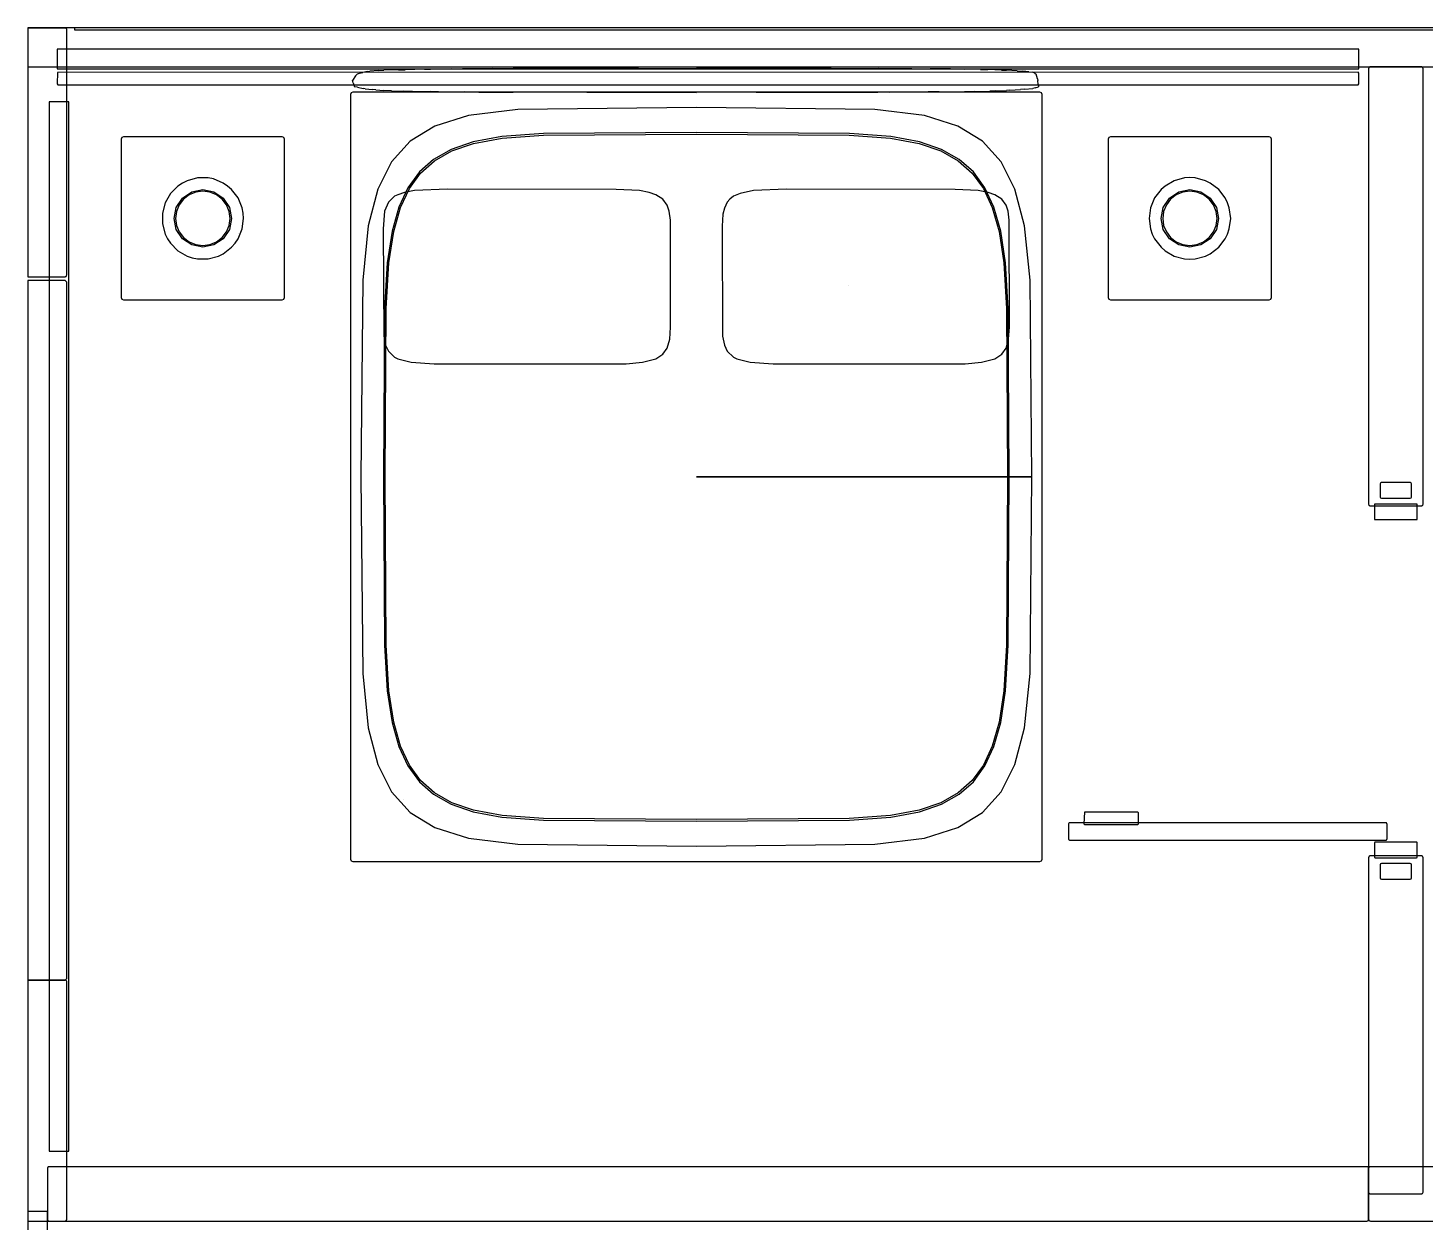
# Model space of a CAD drawing. Header units: metres. Extents: x 174.1 to 182, y -12.2 to -6.
# Drawn here: x 174.1 to 177.695, y -9.073 to -6 of the extents above; entities that cross this region are included whole.
import ezdxf

# ---------------------------------------------------------------- set-up
doc = ezdxf.new("R2010")
doc.units = ezdxf.units.M
doc.layers.add('CORTE', color=7, linetype='Continuous')
doc.layers.add('VISTA', color=8, linetype='Continuous')

msp = doc.modelspace()

# ---------------------------------------------------------------- linework, layer by layer
at = {"layer": 'CORTE'}
for points in [[(177.5511, -6.1016), (177.5508, -6.1019), (177.5504, -6.1033), (177.55, -6.1045), (177.55, -6.6957), (177.55, -7.2255), (177.5504, -7.2269), (177.5508, -7.2281), (177.5511, -7.2284), (177.5513, -7.2287), (177.5516, -7.2289), (177.5519, -7.2292), (177.5533, -7.2296), (177.5545, -7.23), (177.6236, -7.23), (177.6855, -7.23), (177.6869, -7.2296), (177.6881, -7.2292), (177.6884, -7.2289), (177.6887, -7.2287), (177.6889, -7.2284), (177.6892, -7.2281), (177.6896, -7.2269), (177.69, -7.2255), (177.69, -6.6957), (177.69, -6.1045), (177.6896, -6.1033), (177.6892, -6.1019), (177.6889, -6.1016), (177.6887, -6.1013), (177.6884, -6.1011), (177.6881, -6.1008), (177.6869, -6.1004), (177.6855, -6.1), (177.6236, -6.1), (177.5545, -6.1), (177.5533, -6.1004), (177.5519, -6.1008), (177.5516, -6.1011), (177.5513, -6.1013), (177.5511, -6.1016)], [(177.5511, -8.1316), (177.5508, -8.1319), (177.5504, -8.1333), (177.55, -8.1345), (177.55, -8.5886), (177.55, -8.9955), (177.5504, -8.9969), (177.5508, -8.9981), (177.5511, -8.9984), (177.5513, -8.9987), (177.5516, -8.9989), (177.5519, -8.9992), (177.5533, -8.9996), (177.5545, -9), (177.6236, -9), (177.6855, -9), (177.6869, -8.9996), (177.6881, -8.9992), (177.6884, -8.9989), (177.6887, -8.9987), (177.6889, -8.9984), (177.6892, -8.9981), (177.6896, -8.9969), (177.69, -8.9955), (177.69, -8.5886), (177.69, -8.1345), (177.6896, -8.1333), (177.6892, -8.1319), (177.6889, -8.1316), (177.6887, -8.1313), (177.6884, -8.1311), (177.6881, -8.1308), (177.6869, -8.1304), (177.6855, -8.13), (177.6236, -8.13), (177.5545, -8.13), (177.5533, -8.1304), (177.5519, -8.1308), (177.5516, -8.1311), (177.5513, -8.1313), (177.5511, -8.1316)], [(174.1511, -8.9316), (174.1508, -8.9319), (174.1504, -8.9333), (174.15, -8.9345), (174.15, -9.0036), (174.15, -9.0655), (174.1504, -9.0669), (174.1508, -9.0681), (174.1511, -9.0684), (174.1513, -9.0687), (174.1516, -9.0689), (174.1519, -9.0692), (174.1533, -9.0696), (174.1545, -9.07), (175.9428, -9.07), (177.5455, -9.07), (177.5469, -9.0696), (177.5481, -9.0692), (177.5484, -9.0689), (177.5487, -9.0687), (177.5489, -9.0684), (177.5492, -9.0681), (177.5496, -9.0669), (177.55, -9.0655), (177.55, -9.0036), (177.55, -8.9345), (177.5496, -8.9333), (177.5492, -8.9319), (177.5489, -8.9316), (177.5487, -8.9313), (177.5484, -8.9311), (177.5481, -8.9308), (177.5469, -8.9304), (177.5455, -8.93), (175.9428, -8.93), (174.1545, -8.93), (174.1533, -8.9304), (174.1519, -8.9308), (174.1516, -8.9311), (174.1513, -8.9313), (174.1511, -8.9316)]]:
    msp.add_lwpolyline(points, close=True, dxfattribs=at)
at = {"layer": 'VISTA'}
for p, q in [((174.1, -6), (174.118, -6)), ((174.118, -6), (174.1955, -6)), ((174.9742, -6.1122), (174.9799, -6.1111)), ((175.0008, -6.1098), (174.9799, -6.1111)), ((175.0008, -6.1098), (175.0158, -6.1088)), ((175.0538, -6.1078), (175.0158, -6.1088)), ((175.0538, -6.1078), (175.071, -6.1074)), ((175.1201, -6.1064), (175.071, -6.1074)), ((175.1201, -6.1064), (175.1359, -6.1061)), ((175.1905, -6.1054), (175.1359, -6.1061)), ((175.1905, -6.1054), (175.2186, -6.105)), ((175.2948, -6.1047), (175.2186, -6.105)), ((175.2948, -6.1047), (175.3486, -6.1045)), ((175.671, -6.1045), (175.3486, -6.1045)), ((175.671, -6.1045), (175.82, -6.1045)), ((176.1673, -6.1047), (175.82, -6.1045)), ((176.1673, -6.1047), (176.2878, -6.1047)), ((176.3749, -6.1049), (176.2878, -6.1047)), ((176.3749, -6.1049), (176.4215, -6.105)), ((176.4737, -6.1055), (176.4215, -6.105)), ((176.4737, -6.1055), (176.5098, -6.1059)), ((176.5509, -6.1068), (176.5098, -6.1059)), ((176.5509, -6.1068), (176.5699, -6.1073)), ((176.6056, -6.1086), (176.5699, -6.1073)), ((176.6056, -6.1086), (176.6185, -6.109)), ((176.6455, -6.1104), (176.6185, -6.109)), ((176.6455, -6.1104), (176.6605, -6.1111)), ((176.6756, -6.1129), (176.6605, -6.1111)), ((174.9432, -6.1235), (174.935, -6.135)), ((174.9368, -6.1416), (174.935, -6.135)), ((174.9368, -6.1416), (174.9401, -6.1513)), ((174.9432, -6.1235), (174.9471, -6.1188)), ((174.9587, -6.1154), (174.9471, -6.1188)), ((174.9587, -6.1154), (174.9621, -6.1143)), ((174.9742, -6.1122), (174.9621, -6.1143)), ((176.6756, -6.1129), (176.6858, -6.1141)), ((176.6919, -6.1173), (176.6858, -6.1141)), ((176.6919, -6.1173), (176.6944, -6.1188)), ((176.6975, -6.1308), (176.6944, -6.1188)), ((176.6975, -6.1308), (176.6988, -6.135)), ((176.6992, -6.1457), (176.6988, -6.135)), ((176.6992, -6.1457), (176.7002, -6.1513)), ((174.9479, -6.1527), (174.9401, -6.1513)), ((174.9479, -6.1527), (174.9622, -6.1557)), ((174.9679, -6.1563), (174.9622, -6.1557)), ((174.9679, -6.1563), (174.9866, -6.1587)), ((174.9948, -6.1594), (174.9866, -6.1587)), ((174.9948, -6.1594), (175.0159, -6.1612)), ((175.0356, -6.1618), (175.0159, -6.1612)), ((175.0356, -6.1618), (175.0654, -6.1629)), ((175.0893, -6.1632), (175.0654, -6.1629)), ((175.0893, -6.1632), (175.1362, -6.1639)), ((175.1566, -6.1641), (175.1362, -6.1639)), ((175.1566, -6.1641), (175.2231, -6.1648)), ((175.2603, -6.165), (175.2231, -6.1648)), ((175.2603, -6.165), (175.3487, -6.1655)), ((175.538, -6.1656), (175.3487, -6.1655)), ((175.538, -6.1656), (175.82, -6.1657)), ((175.9742, -6.1655), (175.82, -6.1657)), ((175.9742, -6.1655), (176.2873, -6.1652)), ((176.3174, -6.1651), (176.2873, -6.1652)), ((176.3174, -6.1651), (176.4169, -6.1648)), ((176.4447, -6.1646), (176.4169, -6.1648)), ((176.4447, -6.1646), (176.5097, -6.1641)), ((176.5359, -6.1636), (176.5097, -6.1641)), ((176.5359, -6.1636), (176.5748, -6.1629)), ((176.5888, -6.1622), (176.5748, -6.1629)), ((176.5888, -6.1622), (176.618, -6.161)), ((176.6268, -6.1604), (176.618, -6.161)), ((176.6268, -6.1604), (176.6545, -6.1587)), ((176.6644, -6.1578), (176.6545, -6.1587)), ((176.6644, -6.1578), (176.6857, -6.1558)), ((176.6917, -6.154), (176.6857, -6.1558)), ((176.6917, -6.154), (176.7002, -6.1513))]:
    msp.add_line(p, q, dxfattribs=at)
for points in [[(178.7513, -6.1), (181.4491, -6.1), (181.9955, -6.1), (181.997, -6.0995), (181.9981, -6.0992), (181.9984, -6.0989), (181.9987, -6.0987), (181.9989, -6.0984), (181.9992, -6.0981), (181.9995, -6.097), (182, -6.0955), (182, -6.018), (182, -6), (174.1, -6), (174.1, -6.1), (178.7513, -6.1)], [(174.118, -6.64), (174.1955, -6.64), (174.197, -6.6395), (174.1981, -6.6392), (174.1984, -6.6389), (174.1987, -6.6387), (174.1989, -6.6384), (174.1992, -6.6381), (174.1995, -6.637), (174.2, -6.6355), (174.2, -6.3793), (174.2, -6.0045), (174.1997, -6.0034), (174.1992, -6.0019), (174.199, -6.0017), (174.1987, -6.0013), (174.1984, -6.0011), (174.1981, -6.0008), (174.197, -6.0005), (174.1955, -6), (174.118, -6), (174.1, -6), (174.1, -6.64), (174.118, -6.64)], [(174.22, -6.005), (181.78, -6.005), (181.78, -6), (174.22, -6), (174.22, -6.005)], [(174.175, -6.055), (174.175, -6.105), (177.525, -6.105), (177.525, -6.055), (174.175, -6.055)], [(174.175, -6.144), (174.177, -6.146), (177.523, -6.146), (177.525, -6.144), (177.525, -6.116), (177.523, -6.114), (174.1758, -6.1144), (174.175, -6.144)], [(174.93, -8.139), (174.9318, -8.1432), (174.936, -8.145), (176.704, -8.145), (176.7082, -8.1432), (176.71, -8.139), (176.71, -6.171), (176.7082, -6.1668), (176.704, -6.165), (174.936, -6.165), (174.9318, -6.1668), (174.93, -6.171), (174.93, -8.139)], [(174.155, -6.19), (174.155, -8.89), (174.205, -8.89), (174.205, -6.19), (174.155, -6.19)], [(175.0837, -8.0185), (175.1473, -8.0574), (175.2333, -8.0844), (175.3603, -8.1002), (175.82, -8.1054), (176.2797, -8.1002), (176.4067, -8.0844), (176.4927, -8.0574), (176.5563, -8.0185), (176.6043, -7.9656), (176.6397, -7.8955), (176.6642, -7.8009), (176.6786, -7.661), (176.6833, -7.155), (175.82, -7.155), (176.6833, -7.155), (176.6786, -6.649), (176.6642, -6.5091), (176.6397, -6.4145), (176.6043, -6.3444), (176.5563, -6.2915), (176.4927, -6.2526), (176.4067, -6.2256), (176.2797, -6.2098), (175.82, -6.2046), (175.3603, -6.2098), (175.2333, -6.2256), (175.1473, -6.2526), (175.0837, -6.2915), (175.0357, -6.3444), (175.0003, -6.4145), (174.9758, -6.5091), (174.9614, -6.649), (174.9567, -7.155), (174.9614, -7.661), (174.9758, -7.8009), (175.0003, -7.8955), (175.0357, -7.9656), (175.0837, -8.0185)], [(174.34, -6.694), (174.3418, -6.6982), (174.346, -6.7), (174.754, -6.7), (174.7582, -6.6982), (174.76, -6.694), (174.76, -6.286), (174.7582, -6.2818), (174.754, -6.28), (174.346, -6.28), (174.3418, -6.2818), (174.34, -6.286), (174.34, -6.694)], [(175.0173, -7.5884), (175.0246, -7.7059), (175.0369, -7.787), (175.0545, -7.8492), (175.0777, -7.899), (175.1072, -7.9394), (175.1439, -7.9719), (175.1892, -7.9975), (175.2458, -8.0168), (175.3195, -8.0304), (175.4263, -8.0384), (175.82, -8.0411), (176.2137, -8.0384), (176.3205, -8.0304), (176.3942, -8.0168), (176.4508, -7.9975), (176.4961, -7.9719), (176.5328, -7.9394), (176.5623, -7.899), (176.5855, -7.8492), (176.6031, -7.787), (176.6154, -7.7059), (176.6227, -7.5884), (176.6251, -7.155), (176.6226, -7.155), (176.6251, -7.155), (176.6227, -6.7216), (176.6154, -6.6041), (176.6031, -6.523), (176.5855, -6.4608), (176.5623, -6.411), (176.5328, -6.3706), (176.4961, -6.3381), (176.4508, -6.3125), (176.3942, -6.2932), (176.3205, -6.2796), (176.2137, -6.2716), (175.82, -6.2689), (175.4263, -6.2716), (175.3195, -6.2796), (175.2458, -6.2932), (175.1892, -6.3125), (175.1439, -6.3381), (175.1072, -6.3706), (175.0777, -6.411), (175.0545, -6.4608), (175.0369, -6.523), (175.0246, -6.6041), (175.0173, -6.7216), (175.0149, -7.155), (175.0173, -7.5884)], [(175.32, -8.026), (175.2469, -8.0126), (175.191, -7.9935), (175.1464, -7.9683), (175.1105, -7.9364), (175.0815, -7.8968), (175.0586, -7.8477), (175.0412, -7.7861), (175.029, -7.7055), (175.0217, -7.5884), (175.0193, -7.155), (175.0217, -6.7216), (175.029, -6.6045), (175.0412, -6.5239), (175.0586, -6.4623), (175.0815, -6.4132), (175.1105, -6.3736), (175.1464, -6.3417), (175.191, -6.3165), (175.2469, -6.2974), (175.32, -6.284), (175.4264, -6.276), (175.82, -6.2733), (176.2136, -6.276), (176.32, -6.284), (176.3931, -6.2974), (176.449, -6.3165), (176.4936, -6.3417), (176.5295, -6.3736), (176.5585, -6.4132), (176.5814, -6.4623), (176.5988, -6.5239), (176.611, -6.6045), (176.6183, -6.7216), (176.6207, -7.155), (176.6183, -7.5884), (176.611, -7.7055), (176.5988, -7.7861), (176.5814, -7.8477), (176.5585, -7.8968), (176.5295, -7.9364), (176.4936, -7.9683), (176.449, -7.9935), (176.3931, -8.0126), (176.32, -8.026), (176.2136, -8.034), (175.82, -8.0367), (175.4264, -8.034), (175.32, -8.026)], [(176.88, -6.694), (176.8818, -6.6982), (176.886, -6.7), (177.294, -6.7), (177.2982, -6.6982), (177.3, -6.694), (177.3, -6.286), (177.2982, -6.2818), (177.294, -6.28), (176.886, -6.28), (176.8818, -6.2818), (176.88, -6.286), (176.88, -6.694)], [(174.4459, -6.4763), (174.4459, -6.5037), (174.453, -6.5302), (174.4591, -6.5425), (174.4667, -6.5539), (174.4861, -6.5733), (174.5098, -6.587), (174.5228, -6.5914), (174.5363, -6.5941), (174.5637, -6.5941), (174.5902, -6.587), (174.6025, -6.5809), (174.6242, -6.5642), (174.6333, -6.5539), (174.6409, -6.5425), (174.6514, -6.5172), (174.655, -6.49), (174.6541, -6.4763), (174.6514, -6.4628), (174.6409, -6.4375), (174.6242, -6.4158), (174.6139, -6.4067), (174.6025, -6.3991), (174.5772, -6.3886), (174.5637, -6.3859), (174.5363, -6.3859), (174.5098, -6.393), (174.4975, -6.3991), (174.4861, -6.4067), (174.4667, -6.4261), (174.453, -6.4498), (174.4459, -6.4763)], [(176.9886, -6.4628), (176.985, -6.49), (176.9886, -6.5172), (176.993, -6.5302), (176.9991, -6.5425), (177.0158, -6.5642), (177.0261, -6.5733), (177.0498, -6.587), (177.0763, -6.5941), (177.09, -6.595), (177.1037, -6.5941), (177.1302, -6.587), (177.1425, -6.5809), (177.1642, -6.5642), (177.1809, -6.5425), (177.187, -6.5302), (177.1914, -6.5172), (177.195, -6.49), (177.1914, -6.4628), (177.187, -6.4498), (177.1809, -6.4375), (177.1642, -6.4158), (177.1425, -6.3991), (177.1302, -6.393), (177.1037, -6.3859), (177.09, -6.385), (177.0763, -6.3859), (177.0498, -6.393), (177.0261, -6.4067), (177.0158, -6.4158), (176.9991, -6.4375), (176.9886, -6.4628)], [(174.4977, -6.5423), (174.4816, -6.5183), (174.476, -6.49), (174.4816, -6.4617), (174.4977, -6.4377), (174.5217, -6.4216), (174.55, -6.416), (174.5783, -6.4216), (174.6023, -6.4377), (174.6184, -6.4617), (174.624, -6.49), (174.6184, -6.5183), (174.6023, -6.5423), (174.5783, -6.5584), (174.55, -6.564), (174.5217, -6.5584), (174.4977, -6.5423)], [(174.55, -6.42), (174.5319, -6.4224), (174.515, -6.4294), (174.5005, -6.4405), (174.4894, -6.455), (174.4824, -6.4719), (174.48, -6.49), (174.4824, -6.5081), (174.4894, -6.525), (174.5005, -6.5395), (174.515, -6.5506), (174.5319, -6.5576), (174.55, -6.56), (174.5681, -6.5576), (174.585, -6.5506), (174.5995, -6.5395), (174.6106, -6.525), (174.6176, -6.5081), (174.62, -6.49), (174.6176, -6.4719), (174.6106, -6.455), (174.5995, -6.4405), (174.585, -6.4294), (174.5681, -6.4224), (174.55, -6.42)], [(175.0155, -6.7933), (175.02, -6.8163), (175.0277, -6.8317), (175.0436, -6.847), (175.0521, -6.851), (175.0862, -6.8603), (175.1457, -6.8645), (175.6393, -6.864), (175.6818, -6.8603), (175.7159, -6.851), (175.7337, -6.8393), (175.7449, -6.824), (175.7516, -6.801), (175.7537, -6.7703), (175.7531, -6.4943), (175.7502, -6.4713), (175.7449, -6.456), (175.7337, -6.4407), (175.7159, -6.429), (175.6989, -6.4233), (175.6733, -6.4185), (175.6138, -6.4154), (175.1798, -6.4151), (175.0947, -6.4185), (175.0691, -6.4233), (175.0521, -6.429), (175.0436, -6.433), (175.0277, -6.4483), (175.0178, -6.4713), (175.0142, -6.5173), (175.0155, -6.7933)], [(175.8875, -6.7933), (175.892, -6.8163), (175.8997, -6.8317), (175.9156, -6.847), (175.9241, -6.851), (175.9581, -6.8603), (176.0177, -6.8645), (176.5113, -6.864), (176.5539, -6.8603), (176.5879, -6.851), (176.6057, -6.8393), (176.6169, -6.824), (176.6236, -6.801), (176.6257, -6.7703), (176.6251, -6.4943), (176.6222, -6.4713), (176.6169, -6.456), (176.6057, -6.4407), (176.5879, -6.429), (176.5709, -6.4233), (176.5453, -6.4185), (176.4858, -6.4154), (176.0518, -6.4151), (175.9667, -6.4185), (175.9326, -6.4258), (175.9156, -6.433), (175.9063, -6.4407), (175.8997, -6.4483), (175.892, -6.4637), (175.8884, -6.479), (175.8863, -6.5097), (175.8875, -6.7933)], [(177.0377, -6.5423), (177.0216, -6.5183), (177.016, -6.49), (177.0216, -6.4617), (177.0377, -6.4377), (177.0617, -6.4216), (177.09, -6.416), (177.1183, -6.4216), (177.1423, -6.4377), (177.1584, -6.4617), (177.164, -6.49), (177.1584, -6.5183), (177.1423, -6.5423), (177.1183, -6.5584), (177.09, -6.564), (177.0617, -6.5584), (177.0377, -6.5423)], [(177.09, -6.42), (177.0719, -6.4224), (177.055, -6.4294), (177.0405, -6.4405), (177.0294, -6.455), (177.0224, -6.4719), (177.02, -6.49), (177.0224, -6.5081), (177.0294, -6.525), (177.0405, -6.5395), (177.055, -6.5506), (177.0719, -6.5576), (177.09, -6.56), (177.1081, -6.5576), (177.125, -6.5506), (177.1395, -6.5395), (177.1506, -6.525), (177.1576, -6.5081), (177.16, -6.49), (177.1576, -6.4719), (177.1506, -6.455), (177.1395, -6.4405), (177.125, -6.4294), (177.1081, -6.4224), (177.09, -6.42)], [(177.0035, -6.4542), (177.0035, -6.4542), (177.0035, -6.4542), (177.0035, -6.4542)], [(174.4631, -6.5014), (174.4631, -6.5014), (174.4631, -6.5014), (174.4631, -6.5014)], [(177.0037, -6.4786), (177.0037, -6.4786), (177.0037, -6.4786), (177.0037, -6.4786)], [(174.6425, -6.5283), (174.6425, -6.5283), (174.6425, -6.5283), (174.6425, -6.5283)], [(174.1955, -8.45), (174.2, -8.4455), (174.2, -6.6545), (174.1955, -6.65), (174.1, -6.65), (174.1, -8.45), (174.1955, -8.45)], [(176.2119, -6.6638), (176.2119, -6.6638), (176.2119, -6.6638), (176.2119, -6.6638)], [(175.82, -7.155), (175.82, -7.155), (175.82, -7.155), (175.82, -7.155)], [(175.82, -7.155), (175.82, -7.155), (175.82, -7.155), (175.82, -7.155)], [(175.82, -7.155), (175.82, -7.155), (175.82, -7.155), (175.82, -7.155)], [(175.82, -7.155), (175.82, -7.155), (175.82, -7.155), (175.82, -7.155)], [(177.5809, -7.1709), (177.58, -7.173), (177.58, -7.207), (177.5809, -7.2091), (177.583, -7.21), (177.657, -7.21), (177.6591, -7.2091), (177.66, -7.207), (177.66, -7.173), (177.6591, -7.1709), (177.657, -7.17), (177.583, -7.17), (177.5809, -7.1709)], [(177.5654, -7.2256), (177.5653, -7.2257), (177.5652, -7.2261), (177.565, -7.2267), (177.565, -7.2427), (177.565, -7.2633), (177.5651, -7.2637), (177.5653, -7.2643), (177.5654, -7.2644), (177.5655, -7.2645), (177.5656, -7.2646), (177.5657, -7.2647), (177.5661, -7.2648), (177.5667, -7.265), (177.6133, -7.265), (177.6733, -7.265), (177.6737, -7.2649), (177.6743, -7.2647), (177.6744, -7.2646), (177.6745, -7.2645), (177.6746, -7.2644), (177.6747, -7.2643), (177.6749, -7.2637), (177.675, -7.2633), (177.675, -7.2427), (177.675, -7.2267), (177.6748, -7.2261), (177.6747, -7.2257), (177.6746, -7.2256), (177.6745, -7.2255), (177.6744, -7.2254), (177.6743, -7.2253), (177.6737, -7.2251), (177.6733, -7.225), (177.6133, -7.225), (177.5667, -7.225), (177.5661, -7.2252), (177.5657, -7.2253), (177.5656, -7.2254), (177.5655, -7.2255), (177.5654, -7.2256)], [(176.5471, -7.9189), (176.5471, -7.9189), (176.5471, -7.9189), (176.5471, -7.9189)], [(175.0667, -7.9843), (175.0667, -7.9843), (175.0667, -7.9843), (175.0667, -7.9843)], [(175.283, -8.0215), (175.283, -8.0215), (175.283, -8.0215), (175.283, -8.0215)], [(176.7787, -8.0891), (176.779, -8.0894), (176.7798, -8.0896), (176.781, -8.09), (177.1276, -8.09), (177.594, -8.09), (177.5949, -8.0897), (177.596, -8.0894), (177.5962, -8.0892), (177.5965, -8.089), (177.5966, -8.0888), (177.5969, -8.0885), (177.5971, -8.0877), (177.5975, -8.0865), (177.5975, -8.0703), (177.5975, -8.0485), (177.5972, -8.0476), (177.5969, -8.0465), (177.5967, -8.0463), (177.5965, -8.046), (177.5962, -8.0458), (177.596, -8.0456), (177.5949, -8.0453), (177.594, -8.045), (177.1276, -8.045), (176.781, -8.045), (176.7798, -8.0454), (176.779, -8.0456), (176.7787, -8.0459), (176.7785, -8.046), (176.7783, -8.0463), (176.7781, -8.0465), (176.7778, -8.0476), (176.7775, -8.0485), (176.7775, -8.0703), (176.7775, -8.0865), (176.7779, -8.0877), (176.7781, -8.0885), (176.7784, -8.0888), (176.7785, -8.089), (176.7787, -8.0891)], [(176.8175, -8.0475), (176.8195, -8.0495), (176.9555, -8.0495), (176.9575, -8.0475), (176.9575, -8.0195), (176.9555, -8.0175), (176.8185, -8.0181), (176.8175, -8.0475)], [(177.5654, -8.0956), (177.5653, -8.0957), (177.5652, -8.0961), (177.565, -8.0967), (177.565, -8.1127), (177.565, -8.1333), (177.5651, -8.1337), (177.5653, -8.1343), (177.5654, -8.1344), (177.5655, -8.1345), (177.5656, -8.1346), (177.5657, -8.1347), (177.5661, -8.1348), (177.5667, -8.135), (177.6133, -8.135), (177.6733, -8.135), (177.6737, -8.1349), (177.6743, -8.1347), (177.6744, -8.1346), (177.6745, -8.1345), (177.6746, -8.1344), (177.6747, -8.1343), (177.6749, -8.1337), (177.675, -8.1333), (177.675, -8.1127), (177.675, -8.0967), (177.6748, -8.0961), (177.6747, -8.0957), (177.6746, -8.0956), (177.6745, -8.0955), (177.6744, -8.0954), (177.6743, -8.0953), (177.6737, -8.0951), (177.6733, -8.095), (177.6133, -8.095), (177.5667, -8.095), (177.5661, -8.0952), (177.5657, -8.0953), (177.5656, -8.0954), (177.5655, -8.0955), (177.5654, -8.0956)], [(177.5809, -8.1509), (177.58, -8.153), (177.58, -8.187), (177.5809, -8.1891), (177.583, -8.19), (177.657, -8.19), (177.6591, -8.1891), (177.66, -8.187), (177.66, -8.153), (177.6591, -8.1509), (177.657, -8.15), (177.583, -8.15), (177.5809, -8.1509)], [(174.118, -9.07), (174.1955, -9.07), (174.197, -9.0695), (174.1981, -9.0692), (174.1984, -9.0689), (174.1987, -9.0687), (174.1989, -9.0684), (174.1992, -9.0681), (174.1995, -9.067), (174.2, -9.0655), (174.2, -8.8174), (174.2, -8.4545), (174.1997, -8.4534), (174.1992, -8.4519), (174.199, -8.4517), (174.1987, -8.4513), (174.1984, -8.4511), (174.1981, -8.4508), (174.197, -8.4505), (174.1955, -8.45), (174.118, -8.45), (174.1, -8.45), (174.1, -9.07), (174.118, -9.07)], [(174.1, -9.045), (174.1, -11.685), (174.15, -11.685), (174.15, -9.045), (174.1, -9.045)]]:
    msp.add_lwpolyline(points, close=True, dxfattribs=at)
msp.add_lwpolyline([(177.8187, -8.93), (177.5545, -8.93), (177.5533, -8.9304), (177.5519, -8.9308), (177.5516, -8.9311), (177.5513, -8.9313), (177.5511, -8.9316), (177.5511, -8.9316), (177.5508, -8.9319), (177.5504, -8.9333), (177.55, -8.9345), (177.55, -9.0036), (177.55, -9.0655), (177.5504, -9.0669), (177.5508, -9.0681), (177.5511, -9.0684), (177.5513, -9.0687), (177.5516, -9.0689), (177.5519, -9.0692), (177.5533, -9.0696), (177.5545, -9.07), (177.8187, -9.07)], dxfattribs=at)

doc.saveas('drawing.dxf')
